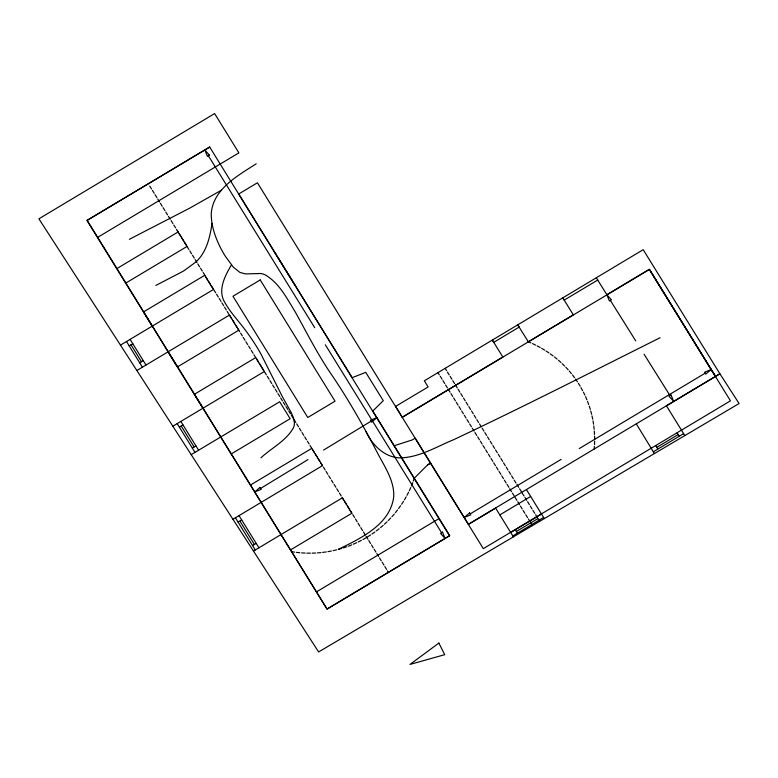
<?xml version="1.0" encoding="UTF-8"?>
<svg xmlns="http://www.w3.org/2000/svg" width="778" height="778" viewBox="0 0 778 778"><rect width="100%" height="100%" fill="white"/><g stroke="black" fill="none" stroke-linecap="round" stroke-linejoin="round"><path stroke-width="1.17" d="M594.606 441.175L594.518 444.627M594.178 449.101L594.353 446.329M212.024 223.344C210.303 234.868 207.804 246.791 200.85 256.419A39.979 38.171 -22.6 0 1 196.212 261.758L183.627 270.997L155.872 285.419M413.283 481.096L414.295 478.198L427.608 464.894L430.555 463.134L468.482 524.382L495.635 508.131L513.402 536.849L739.1 403.529L719.893 373.78L643.202 249.68L424.331 380.802L428.124 386.958L395.584 406.388L402.265 417.271L649.484 269.412L715.517 376.445L719.893 373.78L666.435 405.805L684.835 435.602M411.416 485.919L412.71 482.71M409.354 490.665L410.765 487.524M407.02 495.323L408.586 492.211M231.426 264.977C224.92 275.918 217.247 290.418 224.968 302.72C230.434 312.513 238.34 320.624 244.953 329.609A238.739 227.935 -22.6 0 1 260.912 353.971L282.044 396.041L291.312 412.768L293.51 417.912L294.395 422.765A13.294 12.691 -22.6 0 1 293.559 427.54C286.353 440.873 271.697 447.739 260.941 457.843M404.414 499.875L406.174 496.841M401.633 504.27L403.49 501.382M400.602 505.719L398.579 508.569M397.519 509.969L395.36 512.712M394.261 514.064L391.908 516.728M390.702 518.012L388.261 520.54M387.026 521.775L384.439 524.187M379.11 528.777L376.289 530.936M383.165 525.383L380.491 527.649M372.02 534L374.879 532.016M221.565 190.114L189.579 208.212L129.362 239.303M537.141 345.889L540.165 347.523M367.547 536.859L370.552 534.982M256.234 163.759C237.922 175.663 213.007 189.044 211.256 213.551C211.13 226.106 215.545 238.224 221.263 249.232A124.441 118.81 -22.6 0 0 225.085 255.904L233.41 267.262L239.906 272.397L245.42 273.914L260.737 273.506A18.546 17.709 -22.6 0 1 265.074 274.819C279.399 282.988 287.063 298.733 295.446 312.27C306.785 332.721 317.327 353.659 330.456 373.07C348.019 398.637 363.238 425.683 377.593 453.146C384.653 466.819 394.378 480.503 393.746 496.588C390.391 524.644 360.681 538.288 338.284 549.394L341.707 548.393M260.572 488.448L307.962 459.604M323.59 450.083L370.98 421.248M139.7 362.82L143.278 360.652M179.397 427.122L182.986 424.953M192.331 448.011L195.91 445.843M238.107 522.164L241.744 519.967M120.473 345.131L213.435 289.504L204.682 275.334L143.483 311.939L177.384 366.944L238.797 330.212L229.452 315.061L136.87 370.513M402.265 417.271L502.841 357.044L492.338 340.025L493.758 342.33L519.169 327.081L517.72 324.844L528.32 341.805L530.878 342.933M528.32 341.805L573.347 314.837L562.795 297.857L564.186 300.114L597.728 280.051M232.933 519.266L322.471 465.652L310.004 445.483M253.472 551.057L342.369 497.842L351.86 513.227L290.495 549.929M579.231 448.575L705.189 373.168M470.204 513.879L561.191 459.36M516.388 531.462L537.958 518.527M656.768 447.389L678.134 434.581M512.819 535.945L543.598 517.477M653.257 451.843L683.629 433.628M209.72 147.091L87.146 220.281L327.032 609.077L449.558 535.799L209.671 147.003L86.971 220.505L152.225 326.108M97.678 237.348L238.885 152.867L214.631 113.569L38.9 218.812L318.62 651.945L513.402 536.849M116.933 268.556L178.113 231.961L187.051 246.441L125.871 283.036M172.842 426.218L264.306 371.534L255.709 357.598L194.344 394.3L202.941 408.236M191.203 454.644L279.681 401.759L290.145 418.71L231.212 453.963M250.448 485.044L311.793 448.361M316.442 591.902L438.957 518.625M468.298 524.304L715.517 376.445L649.29 269.314L606.85 294.736L609.417 300.989L611.401 299.812L606.85 294.736L596.327 277.795M499.855 514.88L530.654 496.461M510.718 532.463L541.517 514.044M129.177 345.889L132.844 343.73M252.578 545.553L256.195 543.433M427.608 464.894L430.623 463.143L415.189 438.16L412.204 439.959L394.222 445.716M362.947 539.533L366.049 537.793M358.23 542.003L361.391 540.37M660.065 337.74C591.358 372.088 522.952 407.059 453.448 439.784C437.732 446.232 422.483 455.538 405.328 457.522C387.707 460.284 373.032 446.757 366.078 431.78M356.606 542.752L353.377 544.172M348.437 546.195L351.724 544.872M346.764 546.769L343.438 547.916M336.602 549.842L333.188 550.649M320.974 552.604L317.434 552.886M331.399 551.028L327.946 551.651M326.225 551.933L322.675 552.409M312.114 553.139L315.703 553.032M306.863 553.158L310.373 553.168M301.631 552.895L305.112 553.051M296.379 552.37L299.851 552.74M291.594 551.699L294.619 552.147M532.502 343.594L535.595 345.121M541.663 348.32L544.649 350.119M546.078 351.024L548.918 352.92M550.328 353.902L553.09 355.906M554.481 356.966L557.126 359.105M558.419 360.233L560.996 362.49M562.183 363.676L564.643 366.068M568.144 369.745L565.83 367.255M569.263 371.048L571.422 373.625M572.491 374.957L574.524 377.68M575.496 379.071L577.432 381.852M578.355 383.282L580.145 386.16M594.635 439.492L594.548 436.088M387.483 570.887L388.407 572.307M610.36 300.396L635.743 340.881M644.087 354.243L670.072 395.681M677.084 432.85L679.213 436.244M655.718 445.648L657.838 449.052M447.428 372.04L449.217 374.918M450.131 376.348L451.921 379.226M452.796 380.675L454.576 383.554M455.451 385.013L457.24 387.891M460.819 393.649L462.609 396.527M463.474 397.976L465.263 400.855M466.129 402.314L467.918 405.192M471.497 410.949L473.287 413.828M474.152 415.277L475.942 418.156M479.52 423.913L481.31 426.791M476.817 419.614L478.596 422.493M482.175 428.25L483.965 431.129M484.84 432.578L486.62 435.456M490.198 441.214L491.988 444.092M492.863 445.551L494.652 448.429M495.518 449.879L497.307 452.757M498.221 454.187L500.011 457.065M500.886 458.514L502.676 461.393M503.541 462.852L505.33 465.73M508.909 471.487L510.699 474.366M511.564 475.815L513.354 478.694M514.219 480.152L516.009 483.031M516.932 484.451L518.722 487.329M519.587 488.788L521.377 491.667M522.242 493.116L524.032 495.994M527.61 501.752L529.4 504.63M530.265 506.089L532.055 508.968M532.93 510.417L534.719 513.295M440.28 376.309L442.069 379.187M442.935 380.637L444.724 383.515M445.59 384.974L447.379 387.852M450.958 393.61L452.747 396.488M453.613 397.937L455.402 400.816M456.278 402.275L458.057 405.153M461.636 410.91L463.425 413.789M464.301 415.238L466.09 418.117M466.956 419.575L468.745 422.454M469.659 423.874L471.449 426.752M472.324 428.211L474.113 431.09M474.979 432.539L476.768 435.417M480.347 441.175L482.136 444.053M483.002 445.512L484.791 448.391M485.657 449.84L487.446 452.718M488.37 454.148L490.159 457.026M491.025 458.475L492.814 461.354M493.68 462.813L495.469 465.691M499.048 471.449L500.838 474.327M501.703 475.776L503.492 478.655M504.368 480.114L506.157 482.992M507.071 484.412L508.861 487.291M509.726 488.749L511.516 491.628M512.391 493.077L514.18 495.956M517.749 501.713L519.539 504.591M520.414 506.05L522.203 508.929M523.069 510.378L524.858 513.256M528.437 519.014L530.226 521.892M277.308 256.516L279.098 259.395M280.012 260.815L281.801 263.693M282.667 265.152L284.456 268.031M285.332 269.48L287.121 272.358M290.69 278.116L292.479 280.994M149.716 186.078L151.506 188.957M152.43 190.377L154.219 193.255M155.085 194.714L156.874 197.593M157.739 199.042L159.529 201.92M163.108 207.677L164.897 210.556M165.763 212.015L167.552 214.893M168.427 216.342L170.207 219.221M171.131 220.651L172.92 223.529M173.786 224.978L175.575 227.857M176.45 229.316L178.24 232.194L177.365 230.735M179.105 233.643L180.895 236.522M181.809 237.951L183.598 240.83M184.474 242.279L186.263 245.158M187.128 246.616L188.918 249.495M192.497 255.252L194.286 258.131M195.152 259.58L196.941 262.458M197.806 263.917L199.596 266.796M200.52 268.216L202.309 271.094M203.175 272.553L204.964 275.431M205.83 276.88L207.619 279.759M211.198 285.516L212.987 288.395M213.853 289.854L215.642 292.732M216.517 294.181L218.307 297.06M219.221 298.489L221.01 301.368M221.876 302.817L223.665 305.696M224.541 307.154L226.33 310.033M229.899 315.79L231.688 318.669M227.195 311.482L228.985 314.361M232.564 320.118L234.353 322.996M235.219 324.455L237.008 327.334M240.587 333.091L242.376 335.97M243.242 337.419L245.031 340.297M245.897 341.756L247.686 344.635M248.61 346.054L250.399 348.933M251.265 350.392L253.054 353.27M253.92 354.719L255.709 357.598M259.288 363.355L261.077 366.234M261.943 367.693L263.732 370.571M264.608 372.02L266.397 374.899M267.311 376.319L269.1 379.197M269.976 380.656L271.755 383.535M272.631 384.993L274.42 387.872M277.999 393.619L279.779 396.498M280.654 397.957L282.443 400.835M283.309 402.294L285.098 405.173M286.022 406.593L287.811 409.471M288.677 410.92L290.466 413.799M291.332 415.257L293.121 418.136M296.7 423.893L298.489 426.772M299.355 428.221L301.144 431.1M302.02 432.558L303.799 435.437M307.378 441.194L309.138 444.024M312.668 449.81L314.458 452.689M315.372 454.109L317.161 456.987M318.027 458.446L319.816 461.325M320.692 462.784L322.481 465.662M326.06 471.41L327.839 474.288M328.715 475.747L330.504 478.626M331.37 480.084L333.159 482.963M334.083 484.383L335.863 487.261M336.738 488.71L338.527 491.589M339.393 493.048L341.182 495.926M344.761 501.684L346.55 504.562M347.416 506.011L349.205 508.89M350.081 510.349L351.86 513.227M352.784 514.647L354.574 517.526M355.439 518.984L357.228 521.863M358.104 523.312L359.883 526.191M363.462 531.948L365.252 534.826M366.127 536.285L367.916 539.164M368.782 540.613L370.571 543.491M374.15 549.249L375.939 552.127M376.805 553.586L378.594 556.465M379.46 557.914L381.249 560.792M382.173 562.222L383.962 565.1M384.828 566.549L386.617 569.428M208.329 155.697L314.711 327.703M325.321 344.79L441.573 532.736M168.038 351.792L327.032 609.077L449.742 535.604L372.798 411.017L383.272 400.699L365.738 372.351L352.191 377.68L238.69 194.004L257.421 182.781L483.323 548.655L730.464 400.835L649.406 269.451M130.111 339.383L145.972 365.038M239.002 515.62L258.938 547.78M239.906 521.046L254.416 544.483M126.493 341.503L142.384 367.206M177.209 423.631L195.015 452.397M526.453 489.625L544.328 518.615M180.846 421.423L198.604 450.229M131.015 344.81L141.45 361.731M235.423 517.788L255.272 549.939M538.288 519.052L539.679 521.318M445.133 368.276L446.553 370.591M531.092 523.351L532.512 525.656M437.965 372.623L439.356 374.879M275.042 252.801L276.433 255.058M293.355 282.453L294.716 284.66M181.225 426.043L194.111 446.971M636.316 423.874L654.405 453.516M515.337 529.721L517.409 533.154M535.634 514.725L537.374 517.633M524.956 497.424L526.696 500.332M506.245 467.15L507.985 470.058M487.543 436.886L489.284 439.794M468.842 406.612L470.573 409.52M458.154 389.311L459.895 392.219M525.772 514.676L527.513 517.594M515.094 497.375L516.835 500.293M496.393 467.111L498.134 470.019M477.682 436.847L479.423 439.755M458.981 406.573L460.722 409.481M448.303 389.272L450.034 392.18M288.035 273.788L289.776 276.696M371.485 544.921L373.226 547.829M360.807 527.62L362.548 530.528M342.106 497.346L343.837 500.264M323.395 467.082L325.136 469.99M304.723 436.857L306.464 439.774M294.045 419.556L295.776 422.473M275.334 389.292L277.075 392.2M256.633 359.018L258.374 361.935M237.932 328.754L239.663 331.661M208.543 281.189L210.284 284.096M189.832 250.915L191.573 253.823M160.453 203.35L162.184 206.258M580.962 387.639L582.596 390.614M583.422 392.102L584.881 395.117M587.526 401.39L588.703 404.521M585.601 396.663L586.904 399.775M589.267 406.155L590.298 409.384M590.784 411.008L591.63 414.275M591.99 415.909L592.729 419.245M593.04 420.917L593.575 424.243M593.75 425.926L594.188 429.32M594.275 430.993L594.499 434.387M259.959 487.495L254.601 492.036L261.155 489.343L259.959 487.495M376.931 417.63L371.573 422.172L370.377 420.324L376.931 417.63M469.591 512.926L464.184 517.496L470.758 514.861L469.591 512.926M711.16 369.579L705.772 374.072L704.625 372.185L711.16 369.579M438.88 643.066L409.977 664.431L444.695 654.687L438.88 643.066M442.526 532.142L440.572 533.368L445.045 538.434L442.526 532.142M671.074 395.049L669.07 396.303L673.641 401.312L671.074 395.049M260.222 279.944L232.962 296.243L307.767 417.494L335.026 401.195L260.222 279.944M209.36 155.114L207.376 156.29L204.867 149.998L209.36 155.114"/></g></svg>
